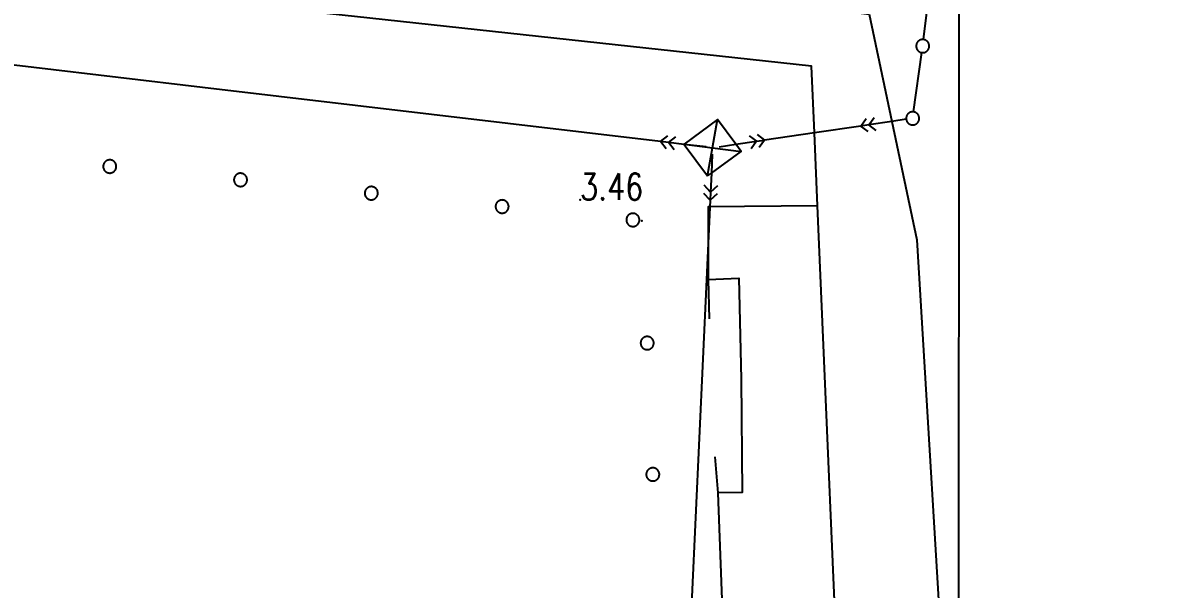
# Model space of a CAD drawing. Extents: x 500064 to 501389, y 2542464 to 2545400.
# Drawn here: x 500768.67 to 500812.26, y 2543111.79 to 2543133.33 of the extents above; entities that cross this region are included whole.
import ezdxf

# ---------------------------------------------------------------- set-up
doc = ezdxf.new("R2010")
doc.units = 0
doc.header["$LTSCALE"] = 0.5
doc.linetypes.add('CENTER', pattern=[50.8, 31.75, -6.35, 6.35, -6.35])
doc.layers.add('地形图', color=8, linetype='CONTINUOUS')
doc.styles.add('HZ', font='romans.shx', dxfattribs={"width": 0.8, "bigfont": 'hztxt.shx'})

msp = doc.modelspace()

# ---------------------------------------------------------------- linework, layer by layer
at = {"layer": '地形图'}
for points in [[(500804.267, 2543163.829), (500804.247, 2543107.229), (500824.287, 2543107.299), (500824.289, 2543113.781), (500824.292, 2543121.966), (500824.304, 2543157.268), (500824.305, 2543159.568), (500824.307, 2543163.899)], [(500796.32, 2543066.906), (500801.453, 2543066.591), (500798.889, 2543126.371), (500794.727, 2543126.333), (500794.732, 2543123.565), (500795.89, 2543123.627), (500795.981, 2543119.774), (500796.018, 2543115.471), (500795.091, 2543115.453), (500795.87, 2543094.822), (500795.48, 2543087.216), (500796.242, 2543068.807)]]:
    msp.add_lwpolyline(points, close=True, dxfattribs=at)
for points in [[(500798.889, 2543126.371), (500798.77, 2543129.151), (500798.661, 2543131.684), (500775.56, 2543134.211), (500727.078, 2543139.514), (500686.656, 2543143.978), (500687.638, 2543155.72), (500687.847, 2543158.63), (500666.604, 2543159.781), (500648.276, 2543160.774)], [(500787.384, 2543135.359), (500800.847, 2543133.659), (500801.712, 2543129.582), (500802.667, 2543125.079), (500803.788, 2543106.337)], [(500802.918, 2543132.697), (500803.098, 2543134.128), (500803.136, 2543134.433)], [(500792.911, 2543128.817), (500775.5, 2543130.873), (500765.857, 2543132.012), (500759.087, 2543132.812)], [(500802.887, 2543132.199), (500802.902, 2543132.199), (500802.918, 2543132.201), (500802.934, 2543132.203), (500802.949, 2543132.207), (500802.964, 2543132.211), (500802.979, 2543132.216), (500802.993, 2543132.223), (500803.007, 2543132.23), (500803.021, 2543132.238), (500803.034, 2543132.247), (500803.046, 2543132.256), (500803.058, 2543132.267), (500803.069, 2543132.278), (500803.079, 2543132.289), (500803.089, 2543132.302), (500803.098, 2543132.315), (500803.106, 2543132.328), (500803.113, 2543132.342), (500803.119, 2543132.357), (500803.124, 2543132.372), (500803.129, 2543132.387), (500803.132, 2543132.402), (500803.135, 2543132.417), (500803.136, 2543132.433), (500803.137, 2543132.449), (500803.136, 2543132.465), (500803.135, 2543132.48), (500803.132, 2543132.496), (500803.129, 2543132.511), (500803.124, 2543132.526), (500803.119, 2543132.541), (500803.113, 2543132.555), (500803.106, 2543132.569), (500803.098, 2543132.583), (500803.089, 2543132.596), (500803.079, 2543132.608), (500803.069, 2543132.62), (500803.058, 2543132.631), (500803.046, 2543132.641), (500803.034, 2543132.651), (500803.021, 2543132.66), (500803.007, 2543132.668), (500802.993, 2543132.675), (500802.979, 2543132.681), (500802.964, 2543132.687), (500802.949, 2543132.691), (500802.934, 2543132.694), (500802.918, 2543132.697), (500802.902, 2543132.698), (500802.887, 2543132.699), (500802.871, 2543132.698), (500802.855, 2543132.697), (500802.84, 2543132.694), (500802.825, 2543132.691), (500802.809, 2543132.687), (500802.795, 2543132.681), (500802.78, 2543132.675), (500802.766, 2543132.668), (500802.753, 2543132.66), (500802.74, 2543132.651), (500802.727, 2543132.641), (500802.716, 2543132.631), (500802.704, 2543132.62), (500802.694, 2543132.608), (500802.684, 2543132.596), (500802.676, 2543132.583), (500802.668, 2543132.569), (500802.66, 2543132.555), (500802.654, 2543132.541), (500802.649, 2543132.526), (500802.645, 2543132.511), (500802.641, 2543132.496), (500802.639, 2543132.48), (500802.637, 2543132.465), (500802.637, 2543132.449), (500802.637, 2543132.433), (500802.639, 2543132.417), (500802.641, 2543132.402), (500802.645, 2543132.387), (500802.649, 2543132.372), (500802.654, 2543132.357), (500802.66, 2543132.342), (500802.668, 2543132.328), (500802.676, 2543132.315), (500802.684, 2543132.302), (500802.694, 2543132.289), (500802.704, 2543132.278), (500802.716, 2543132.267), (500802.727, 2543132.256), (500802.74, 2543132.247), (500802.753, 2543132.238), (500802.766, 2543132.23), (500802.78, 2543132.223), (500802.795, 2543132.216), (500802.809, 2543132.211), (500802.825, 2543132.207), (500802.84, 2543132.203), (500802.852, 2543132.201), (500802.855, 2543132.201), (500802.871, 2543132.199), (500802.887, 2543132.199)], [(500802.541, 2543129.946), (500802.852, 2543132.201)], [(500800.833, 2543129.453), (500801.044, 2543129.737)], [(500802.507, 2543129.449), (500802.522, 2543129.449), (500802.538, 2543129.451), (500802.554, 2543129.453), (500802.569, 2543129.457), (500802.584, 2543129.461), (500802.599, 2543129.466), (500802.613, 2543129.473), (500802.627, 2543129.48), (500802.641, 2543129.488), (500802.654, 2543129.497), (500802.666, 2543129.506), (500802.678, 2543129.517), (500802.689, 2543129.528), (500802.699, 2543129.539), (500802.709, 2543129.552), (500802.718, 2543129.565), (500802.726, 2543129.578), (500802.733, 2543129.592), (500802.739, 2543129.607), (500802.744, 2543129.622), (500802.749, 2543129.637), (500802.752, 2543129.652), (500802.755, 2543129.667), (500802.756, 2543129.683), (500802.757, 2543129.699), (500802.756, 2543129.714), (500802.755, 2543129.73), (500802.752, 2543129.746), (500802.749, 2543129.761), (500802.744, 2543129.776), (500802.739, 2543129.791), (500802.733, 2543129.805), (500802.726, 2543129.819), (500802.718, 2543129.833), (500802.709, 2543129.846), (500802.699, 2543129.858), (500802.689, 2543129.87), (500802.678, 2543129.881), (500802.666, 2543129.891), (500802.654, 2543129.901), (500802.641, 2543129.91), (500802.627, 2543129.918), (500802.613, 2543129.925), (500802.599, 2543129.931), (500802.584, 2543129.937), (500802.569, 2543129.941), (500802.554, 2543129.944), (500802.541, 2543129.946), (500802.538, 2543129.947), (500802.522, 2543129.948), (500802.507, 2543129.949), (500802.491, 2543129.948), (500802.475, 2543129.947), (500802.46, 2543129.944), (500802.445, 2543129.941), (500802.429, 2543129.937), (500802.415, 2543129.931), (500802.4, 2543129.925), (500802.386, 2543129.918), (500802.373, 2543129.91), (500802.36, 2543129.901), (500802.347, 2543129.891), (500802.336, 2543129.881), (500802.324, 2543129.87), (500802.314, 2543129.858), (500802.304, 2543129.846), (500802.296, 2543129.833), (500802.288, 2543129.819), (500802.28, 2543129.805), (500802.274, 2543129.791), (500802.269, 2543129.776), (500802.265, 2543129.761), (500802.261, 2543129.746), (500802.259, 2543129.73), (500802.257, 2543129.714), (500802.257, 2543129.699), (500802.257, 2543129.683), (500802.259, 2543129.667), (500802.259, 2543129.663), (500802.261, 2543129.652), (500802.265, 2543129.637), (500802.269, 2543129.622), (500802.274, 2543129.607), (500802.28, 2543129.592), (500802.288, 2543129.578), (500802.296, 2543129.565), (500802.304, 2543129.552), (500802.314, 2543129.539), (500802.324, 2543129.528), (500802.336, 2543129.517), (500802.347, 2543129.506), (500802.36, 2543129.497), (500802.373, 2543129.488), (500802.386, 2543129.48), (500802.4, 2543129.473), (500802.415, 2543129.466), (500802.429, 2543129.461), (500802.445, 2543129.457), (500802.46, 2543129.453), (500802.475, 2543129.451), (500802.491, 2543129.449), (500802.507, 2543129.449)], [(500794.707, 2543127.509), (500794.852, 2543127.615), (500795.986, 2543128.442), (500795.785, 2543128.713), (500795.087, 2543129.657), (500793.809, 2543128.724), (500793.819, 2543128.71), (500794.707, 2543127.509)], [(500794.707, 2543127.509), (500794.897, 2543128.583), (500795.087, 2543129.657)], [(500800.528, 2543129.409), (500798.77, 2543129.151), (500796.876, 2543128.873)], [(500800.528, 2543129.409), (500800.739, 2543129.692)], [(500802.259, 2543129.663), (500801.712, 2543129.582), (500800.833, 2543129.453), (500800.528, 2543129.409)], [(500800.812, 2543129.198), (500800.528, 2543129.409)], [(500801.116, 2543129.242), (500800.833, 2543129.453)], [(500792.911, 2543128.817), (500793.189, 2543129.036)], [(500793.217, 2543128.781), (500793.494, 2543129)], [(500795.144, 2543128.619), (500795.785, 2543128.713), (500796.571, 2543128.828), (500796.876, 2543128.873)], [(500796.288, 2543129.039), (500796.571, 2543128.828)], [(500796.592, 2543129.084), (500796.876, 2543128.873)], [(500796.876, 2543128.873), (500796.665, 2543128.589)], [(500793.13, 2543128.54), (500792.911, 2543128.817)], [(500794.649, 2543128.612), (500793.819, 2543128.71), (500793.217, 2543128.781), (500792.911, 2543128.817)], [(500793.436, 2543128.504), (500793.217, 2543128.781)], [(500793.809, 2543128.724), (500794.897, 2543128.583), (500795.986, 2543128.442)], [(500796.571, 2543128.828), (500796.36, 2543128.545)], [(500771.975, 2543127.621), (500771.991, 2543127.621), (500772.007, 2543127.623), (500772.022, 2543127.626), (500772.037, 2543127.63), (500772.052, 2543127.635), (500772.067, 2543127.64), (500772.081, 2543127.647), (500772.095, 2543127.654), (500772.108, 2543127.663), (500772.121, 2543127.672), (500772.133, 2543127.682), (500772.145, 2543127.692), (500772.156, 2543127.704), (500772.166, 2543127.716), (500772.175, 2543127.728), (500772.184, 2543127.741), (500772.191, 2543127.755), (500772.198, 2543127.769), (500772.204, 2543127.784), (500772.209, 2543127.799), (500772.213, 2543127.814), (500772.216, 2543127.829), (500772.218, 2543127.845), (500772.219, 2543127.861), (500772.219, 2543127.876), (500772.218, 2543127.892), (500772.217, 2543127.908), (500772.214, 2543127.923), (500772.21, 2543127.938), (500772.205, 2543127.953), (500772.2, 2543127.968), (500772.193, 2543127.982), (500772.186, 2543127.996), (500772.177, 2543128.009), (500772.168, 2543128.022), (500772.158, 2543128.034), (500772.147, 2543128.046), (500772.136, 2543128.057), (500772.124, 2543128.067), (500772.111, 2543128.076), (500772.098, 2543128.085), (500772.085, 2543128.092), (500772.07, 2543128.099), (500772.056, 2543128.105), (500772.041, 2543128.11), (500772.026, 2543128.114), (500772.01, 2543128.117), (500771.995, 2543128.119), (500771.979, 2543128.12), (500771.963, 2543128.12), (500771.948, 2543128.119), (500771.932, 2543128.118), (500771.917, 2543128.115), (500771.901, 2543128.111), (500771.886, 2543128.106), (500771.872, 2543128.101), (500771.858, 2543128.094), (500771.844, 2543128.087), (500771.83, 2543128.078), (500771.818, 2543128.069), (500771.805, 2543128.059), (500771.794, 2543128.049), (500771.783, 2543128.037), (500771.773, 2543128.025), (500771.764, 2543128.012), (500771.755, 2543127.999), (500771.747, 2543127.986), (500771.741, 2543127.971), (500771.735, 2543127.957), (500771.73, 2543127.942), (500771.726, 2543127.927), (500771.723, 2543127.911), (500771.721, 2543127.896), (500771.72, 2543127.88), (500771.719, 2543127.864), (500771.72, 2543127.849), (500771.722, 2543127.833), (500771.725, 2543127.818), (500771.729, 2543127.802), (500771.733, 2543127.788), (500771.739, 2543127.773), (500771.746, 2543127.759), (500771.753, 2543127.745), (500771.762, 2543127.731), (500771.771, 2543127.719), (500771.781, 2543127.707), (500771.791, 2543127.695), (500771.803, 2543127.684), (500771.815, 2543127.674), (500771.827, 2543127.665), (500771.84, 2543127.656), (500771.854, 2543127.649), (500771.868, 2543127.642), (500771.883, 2543127.636), (500771.898, 2543127.631), (500771.913, 2543127.627), (500771.928, 2543127.624), (500771.944, 2543127.622), (500771.96, 2543127.621), (500771.975, 2543127.621)], [(500794.886, 2543128.333), (500794.852, 2543127.615), (500794.819, 2543126.893), (500794.805, 2543126.585)], [(500776.949, 2543127.112), (500776.965, 2543127.113), (500776.981, 2543127.115), (500776.996, 2543127.117), (500777.011, 2543127.121), (500777.026, 2543127.126), (500777.041, 2543127.132), (500777.055, 2543127.138), (500777.069, 2543127.146), (500777.082, 2543127.154), (500777.095, 2543127.163), (500777.107, 2543127.173), (500777.119, 2543127.184), (500777.13, 2543127.195), (500777.14, 2543127.207), (500777.149, 2543127.22), (500777.158, 2543127.233), (500777.165, 2543127.247), (500777.172, 2543127.261), (500777.178, 2543127.275), (500777.183, 2543127.29), (500777.187, 2543127.305), (500777.19, 2543127.321), (500777.192, 2543127.336), (500777.193, 2543127.352), (500777.193, 2543127.368), (500777.192, 2543127.383), (500777.191, 2543127.399), (500777.188, 2543127.414), (500777.184, 2543127.43), (500777.179, 2543127.445), (500777.174, 2543127.459), (500777.167, 2543127.474), (500777.16, 2543127.487), (500777.151, 2543127.501), (500777.142, 2543127.514), (500777.132, 2543127.526), (500777.122, 2543127.537), (500777.11, 2543127.548), (500777.098, 2543127.558), (500777.086, 2543127.568), (500777.072, 2543127.576), (500777.059, 2543127.584), (500777.044, 2543127.591), (500777.03, 2543127.596), (500777.015, 2543127.601), (500777, 2543127.605), (500776.984, 2543127.608), (500776.969, 2543127.611), (500776.953, 2543127.612), (500776.937, 2543127.612), (500776.922, 2543127.611), (500776.906, 2543127.609), (500776.891, 2543127.606), (500776.876, 2543127.602), (500776.861, 2543127.598), (500776.846, 2543127.592), (500776.832, 2543127.585), (500776.818, 2543127.578), (500776.804, 2543127.57), (500776.792, 2543127.561), (500776.78, 2543127.551), (500776.768, 2543127.54), (500776.757, 2543127.529), (500776.747, 2543127.517), (500776.738, 2543127.504), (500776.729, 2543127.491), (500776.722, 2543127.477), (500776.715, 2543127.463), (500776.709, 2543127.448), (500776.704, 2543127.433), (500776.7, 2543127.418), (500776.697, 2543127.403), (500776.695, 2543127.387), (500776.694, 2543127.372), (500776.694, 2543127.356), (500776.694, 2543127.34), (500776.696, 2543127.325), (500776.699, 2543127.309), (500776.703, 2543127.294), (500776.708, 2543127.279), (500776.713, 2543127.264), (500776.72, 2543127.25), (500776.727, 2543127.236), (500776.736, 2543127.223), (500776.745, 2543127.21), (500776.755, 2543127.198), (500776.765, 2543127.186), (500776.777, 2543127.176), (500776.789, 2543127.165), (500776.801, 2543127.156), (500776.815, 2543127.148), (500776.828, 2543127.14), (500776.842, 2543127.133), (500776.857, 2543127.127), (500776.872, 2543127.122), (500776.887, 2543127.118), (500776.902, 2543127.115), (500776.918, 2543127.113), (500776.934, 2543127.112), (500776.949, 2543127.112)], [(500794.819, 2543126.893), (500794.581, 2543127.154)], [(500795.08, 2543127.131), (500794.819, 2543126.893)], [(500781.923, 2543126.603), (500781.939, 2543126.604), (500781.955, 2543126.606), (500781.97, 2543126.609), (500781.985, 2543126.613), (500782, 2543126.617), (500782.015, 2543126.623), (500782.029, 2543126.63), (500782.043, 2543126.637), (500782.056, 2543126.645), (500782.069, 2543126.655), (500782.081, 2543126.664), (500782.093, 2543126.675), (500782.104, 2543126.686), (500782.114, 2543126.699), (500782.123, 2543126.711), (500782.132, 2543126.724), (500782.139, 2543126.738), (500782.146, 2543126.752), (500782.152, 2543126.767), (500782.157, 2543126.782), (500782.161, 2543126.797), (500782.164, 2543126.812), (500782.166, 2543126.828), (500782.167, 2543126.843), (500782.167, 2543126.859), (500782.167, 2543126.875), (500782.165, 2543126.89), (500782.162, 2543126.906), (500782.158, 2543126.921), (500782.153, 2543126.936), (500782.148, 2543126.951), (500782.141, 2543126.965), (500782.134, 2543126.979), (500782.125, 2543126.992), (500782.116, 2543127.005), (500782.106, 2543127.017), (500782.096, 2543127.029), (500782.084, 2543127.04), (500782.072, 2543127.05), (500782.06, 2543127.059), (500782.046, 2543127.067), (500782.033, 2543127.075), (500782.019, 2543127.082), (500782.004, 2543127.088), (500781.989, 2543127.093), (500781.974, 2543127.097), (500781.959, 2543127.1), (500781.943, 2543127.102), (500781.927, 2543127.103), (500781.912, 2543127.103), (500781.896, 2543127.102), (500781.88, 2543127.1), (500781.865, 2543127.098), (500781.85, 2543127.094), (500781.835, 2543127.089), (500781.82, 2543127.083), (500781.806, 2543127.077), (500781.792, 2543127.069), (500781.779, 2543127.061), (500781.766, 2543127.052), (500781.754, 2543127.042), (500781.742, 2543127.031), (500781.731, 2543127.02), (500781.721, 2543127.008), (500781.712, 2543126.995), (500781.703, 2543126.982), (500781.696, 2543126.968), (500781.689, 2543126.954), (500781.683, 2543126.94), (500781.678, 2543126.925), (500781.674, 2543126.91), (500781.671, 2543126.894), (500781.669, 2543126.879), (500781.668, 2543126.863), (500781.668, 2543126.847), (500781.668, 2543126.832), (500781.67, 2543126.816), (500781.673, 2543126.801), (500781.677, 2543126.785), (500781.682, 2543126.77), (500781.687, 2543126.756), (500781.694, 2543126.741), (500781.701, 2543126.728), (500781.71, 2543126.714), (500781.719, 2543126.702), (500781.729, 2543126.689), (500781.739, 2543126.678), (500781.751, 2543126.667), (500781.763, 2543126.657), (500781.775, 2543126.648), (500781.789, 2543126.639), (500781.802, 2543126.631), (500781.816, 2543126.625), (500781.831, 2543126.619), (500781.846, 2543126.614), (500781.861, 2543126.61), (500781.877, 2543126.607), (500781.892, 2543126.605), (500781.908, 2543126.603), (500781.923, 2543126.603)], [(500794.805, 2543126.585), (500794.567, 2543126.846)], [(500795.066, 2543126.823), (500794.805, 2543126.585)], [(500786.898, 2543126.095), (500786.913, 2543126.096), (500786.929, 2543126.097), (500786.944, 2543126.1), (500786.959, 2543126.104), (500786.974, 2543126.109), (500786.989, 2543126.114), (500787.003, 2543126.121), (500787.017, 2543126.129), (500787.031, 2543126.137), (500787.043, 2543126.146), (500787.055, 2543126.156), (500787.067, 2543126.167), (500787.078, 2543126.178), (500787.088, 2543126.19), (500787.097, 2543126.203), (500787.106, 2543126.216), (500787.113, 2543126.229), (500787.12, 2543126.244), (500787.126, 2543126.258), (500787.131, 2543126.273), (500787.135, 2543126.288), (500787.138, 2543126.304), (500787.14, 2543126.319), (500787.141, 2543126.335), (500787.142, 2543126.351), (500787.141, 2543126.366), (500787.139, 2543126.382), (500787.136, 2543126.397), (500787.132, 2543126.413), (500787.127, 2543126.428), (500787.122, 2543126.442), (500787.115, 2543126.456), (500787.108, 2543126.47), (500787.099, 2543126.484), (500787.09, 2543126.496), (500787.08, 2543126.509), (500787.07, 2543126.52), (500787.058, 2543126.531), (500787.046, 2543126.541), (500787.034, 2543126.55), (500787.02, 2543126.559), (500787.007, 2543126.567), (500786.993, 2543126.573), (500786.978, 2543126.579), (500786.963, 2543126.584), (500786.948, 2543126.588), (500786.933, 2543126.591), (500786.917, 2543126.593), (500786.901, 2543126.594), (500786.886, 2543126.595), (500786.87, 2543126.594), (500786.854, 2543126.592), (500786.839, 2543126.589), (500786.824, 2543126.585), (500786.809, 2543126.581), (500786.794, 2543126.575), (500786.78, 2543126.568), (500786.766, 2543126.561), (500786.753, 2543126.552), (500786.74, 2543126.543), (500786.728, 2543126.533), (500786.716, 2543126.523), (500786.705, 2543126.511), (500786.695, 2543126.499), (500786.686, 2543126.487), (500786.677, 2543126.474), (500786.67, 2543126.46), (500786.663, 2543126.446), (500786.657, 2543126.431), (500786.652, 2543126.416), (500786.648, 2543126.401), (500786.645, 2543126.386), (500786.643, 2543126.37), (500786.642, 2543126.354), (500786.642, 2543126.339), (500786.643, 2543126.323), (500786.644, 2543126.307), (500786.647, 2543126.292), (500786.651, 2543126.277), (500786.656, 2543126.262), (500786.661, 2543126.247), (500786.668, 2543126.233), (500786.675, 2543126.219), (500786.684, 2543126.206), (500786.693, 2543126.193), (500786.703, 2543126.181), (500786.713, 2543126.169), (500786.725, 2543126.158), (500786.737, 2543126.148), (500786.75, 2543126.139), (500786.763, 2543126.13), (500786.776, 2543126.123), (500786.791, 2543126.116), (500786.805, 2543126.11), (500786.82, 2543126.105), (500786.835, 2543126.101), (500786.851, 2543126.098), (500786.866, 2543126.096), (500786.882, 2543126.095), (500786.898, 2543126.095)], [(500794.805, 2543126.585), (500793.413, 2543096.416), (500793.391, 2543095.94), (500793.359, 2543095.252)], [(500791.872, 2543125.586), (500791.887, 2543125.587), (500791.903, 2543125.589), (500791.918, 2543125.592), (500791.934, 2543125.596), (500791.949, 2543125.6), (500791.963, 2543125.606), (500791.977, 2543125.613), (500791.991, 2543125.62), (500792.005, 2543125.628), (500792.017, 2543125.637), (500792.03, 2543125.647), (500792.041, 2543125.658), (500792.052, 2543125.669), (500792.062, 2543125.681), (500792.071, 2543125.694), (500792.08, 2543125.707), (500792.088, 2543125.721), (500792.094, 2543125.735), (500792.1, 2543125.75), (500792.105, 2543125.765), (500792.109, 2543125.78), (500792.112, 2543125.795), (500792.114, 2543125.811), (500792.115, 2543125.826), (500792.116, 2543125.842), (500792.115, 2543125.858), (500792.113, 2543125.873), (500792.11, 2543125.889), (500792.106, 2543125.904), (500792.102, 2543125.919), (500792.096, 2543125.934), (500792.089, 2543125.948), (500792.082, 2543125.962), (500792.074, 2543125.975), (500792.064, 2543125.988), (500792.054, 2543126), (500792.044, 2543126.011), (500792.032, 2543126.022), (500792.02, 2543126.032), (500792.008, 2543126.042), (500791.995, 2543126.05), (500791.981, 2543126.058), (500791.967, 2543126.065), (500791.952, 2543126.071), (500791.937, 2543126.076), (500791.922, 2543126.08), (500791.907, 2543126.083), (500791.891, 2543126.085), (500791.875, 2543126.086), (500791.86, 2543126.086), (500791.844, 2543126.085), (500791.828, 2543126.083), (500791.813, 2543126.08), (500791.798, 2543126.077), (500791.783, 2543126.072), (500791.768, 2543126.066), (500791.754, 2543126.06), (500791.74, 2543126.052), (500791.727, 2543126.044), (500791.714, 2543126.035), (500791.702, 2543126.025), (500791.69, 2543126.014), (500791.679, 2543126.003), (500791.669, 2543125.991), (500791.66, 2543125.978), (500791.651, 2543125.965), (500791.644, 2543125.951), (500791.637, 2543125.937), (500791.631, 2543125.923), (500791.626, 2543125.908), (500791.622, 2543125.892), (500791.619, 2543125.877), (500791.617, 2543125.861), (500791.616, 2543125.846), (500791.616, 2543125.83), (500791.617, 2543125.814), (500791.618, 2543125.799), (500791.621, 2543125.783), (500791.625, 2543125.768), (500791.63, 2543125.753), (500791.635, 2543125.739), (500791.642, 2543125.724), (500791.65, 2543125.71), (500791.658, 2543125.697), (500791.667, 2543125.684), (500791.677, 2543125.672), (500791.688, 2543125.661), (500791.699, 2543125.65), (500791.711, 2543125.64), (500791.724, 2543125.63), (500791.737, 2543125.622), (500791.751, 2543125.614), (500791.765, 2543125.607), (500791.779, 2543125.602), (500791.794, 2543125.597), (500791.809, 2543125.593), (500791.825, 2543125.589), (500791.84, 2543125.587), (500791.856, 2543125.586), (500791.872, 2543125.586)], [(500794.732, 2543123.565), (500794.767, 2543122.077)], [(500792.404, 2543120.902), (500792.42, 2543120.902), (500792.435, 2543120.903), (500792.451, 2543120.905), (500792.466, 2543120.908), (500792.482, 2543120.913), (500792.496, 2543120.917), (500792.511, 2543120.923), (500792.525, 2543120.93), (500792.539, 2543120.938), (500792.552, 2543120.947), (500792.565, 2543120.956), (500792.577, 2543120.966), (500792.588, 2543120.977), (500792.599, 2543120.989), (500792.608, 2543121.001), (500792.618, 2543121.014), (500792.626, 2543121.027), (500792.633, 2543121.041), (500792.64, 2543121.055), (500792.645, 2543121.07), (500792.65, 2543121.085), (500792.654, 2543121.1), (500792.657, 2543121.115), (500792.658, 2543121.131), (500792.659, 2543121.147), (500792.659, 2543121.162), (500792.658, 2543121.178), (500792.656, 2543121.194), (500792.653, 2543121.209), (500792.648, 2543121.224), (500792.643, 2543121.239), (500792.638, 2543121.254), (500792.631, 2543121.268), (500792.623, 2543121.281), (500792.614, 2543121.295), (500792.605, 2543121.307), (500792.595, 2543121.319), (500792.584, 2543121.331), (500792.572, 2543121.341), (500792.56, 2543121.351), (500792.547, 2543121.36), (500792.534, 2543121.368), (500792.52, 2543121.376), (500792.506, 2543121.382), (500792.491, 2543121.388), (500792.476, 2543121.393), (500792.461, 2543121.396), (500792.445, 2543121.399), (500792.43, 2543121.401), (500792.414, 2543121.402), (500792.399, 2543121.402), (500792.383, 2543121.4), (500792.367, 2543121.398), (500792.352, 2543121.395), (500792.337, 2543121.391), (500792.322, 2543121.386), (500792.307, 2543121.38), (500792.293, 2543121.373), (500792.279, 2543121.365), (500792.266, 2543121.357), (500792.254, 2543121.348), (500792.242, 2543121.337), (500792.23, 2543121.327), (500792.22, 2543121.315), (500792.21, 2543121.303), (500792.201, 2543121.29), (500792.193, 2543121.277), (500792.185, 2543121.263), (500792.179, 2543121.248), (500792.173, 2543121.234), (500792.168, 2543121.219), (500792.165, 2543121.204), (500792.162, 2543121.188), (500792.16, 2543121.172), (500792.159, 2543121.157), (500792.159, 2543121.141), (500792.161, 2543121.125), (500792.163, 2543121.11), (500792.166, 2543121.094), (500792.17, 2543121.079), (500792.175, 2543121.064), (500792.181, 2543121.05), (500792.188, 2543121.036), (500792.195, 2543121.022), (500792.204, 2543121.009), (500792.213, 2543120.996), (500792.224, 2543120.984), (500792.234, 2543120.973), (500792.246, 2543120.962), (500792.258, 2543120.953), (500792.271, 2543120.943), (500792.284, 2543120.935), (500792.298, 2543120.928), (500792.312, 2543120.921), (500792.327, 2543120.916), (500792.342, 2543120.911), (500792.357, 2543120.907), (500792.373, 2543120.904), (500792.388, 2543120.903), (500792.404, 2543120.902)], [(500794.984, 2543116.828), (500795.091, 2543115.453)], [(500792.618, 2543115.906), (500792.633, 2543115.907), (500792.649, 2543115.908), (500792.664, 2543115.91), (500792.68, 2543115.913), (500792.695, 2543115.917), (500792.71, 2543115.922), (500792.724, 2543115.928), (500792.739, 2543115.935), (500792.752, 2543115.943), (500792.765, 2543115.951), (500792.778, 2543115.961), (500792.79, 2543115.971), (500792.801, 2543115.982), (500792.812, 2543115.993), (500792.822, 2543116.005), (500792.831, 2543116.018), (500792.839, 2543116.031), (500792.847, 2543116.045), (500792.853, 2543116.06), (500792.859, 2543116.074), (500792.863, 2543116.089), (500792.867, 2543116.105), (500792.87, 2543116.12), (500792.872, 2543116.136), (500792.872, 2543116.151), (500792.872, 2543116.167), (500792.871, 2543116.183), (500792.869, 2543116.198), (500792.866, 2543116.214), (500792.862, 2543116.229), (500792.857, 2543116.244), (500792.851, 2543116.258), (500792.844, 2543116.272), (500792.836, 2543116.286), (500792.828, 2543116.299), (500792.818, 2543116.312), (500792.808, 2543116.324), (500792.797, 2543116.335), (500792.786, 2543116.346), (500792.774, 2543116.356), (500792.761, 2543116.365), (500792.747, 2543116.373), (500792.734, 2543116.38), (500792.719, 2543116.387), (500792.705, 2543116.392), (500792.69, 2543116.397), (500792.674, 2543116.401), (500792.659, 2543116.404), (500792.643, 2543116.405), (500792.628, 2543116.406), (500792.612, 2543116.406), (500792.596, 2543116.405), (500792.581, 2543116.403), (500792.565, 2543116.4), (500792.55, 2543116.396), (500792.535, 2543116.391), (500792.521, 2543116.385), (500792.507, 2543116.378), (500792.493, 2543116.37), (500792.48, 2543116.361), (500792.467, 2543116.352), (500792.455, 2543116.342), (500792.444, 2543116.331), (500792.433, 2543116.32), (500792.423, 2543116.307), (500792.414, 2543116.294), (500792.406, 2543116.281), (500792.399, 2543116.267), (500792.392, 2543116.253), (500792.386, 2543116.238), (500792.382, 2543116.223), (500792.378, 2543116.208), (500792.375, 2543116.193), (500792.373, 2543116.177), (500792.373, 2543116.161), (500792.373, 2543116.146), (500792.374, 2543116.13), (500792.376, 2543116.114), (500792.379, 2543116.099), (500792.383, 2543116.084), (500792.388, 2543116.069), (500792.394, 2543116.054), (500792.401, 2543116.04), (500792.409, 2543116.027), (500792.417, 2543116.013), (500792.427, 2543116.001), (500792.437, 2543115.989), (500792.448, 2543115.978), (500792.459, 2543115.967), (500792.472, 2543115.957), (500792.484, 2543115.948), (500792.498, 2543115.94), (500792.512, 2543115.932), (500792.526, 2543115.926), (500792.541, 2543115.92), (500792.555, 2543115.915), (500792.571, 2543115.912), (500792.586, 2543115.909), (500792.602, 2543115.907), (500792.618, 2543115.906)]]:
    msp.add_lwpolyline(points, dxfattribs=at)
at = {"layer": '地形图', "linetype": 'CENTER'}
msp.add_point((500789.857, 2543126.597, 3.46), dxfattribs=at)
at = {"layer": '地形图', "ltscale": 10}
msp.add_point((500792.211, 2543125.801), dxfattribs=at)

# ---------------------------------------------------------------- texts
at = {"layer": '地形图', "ltscale": 10, "style": 'HZ', "width": 0.8}
msp.add_text('3.46', height=1, dxfattribs=at).set_placement((500789.857, 2543126.597))

doc.saveas('drawing.dxf')
